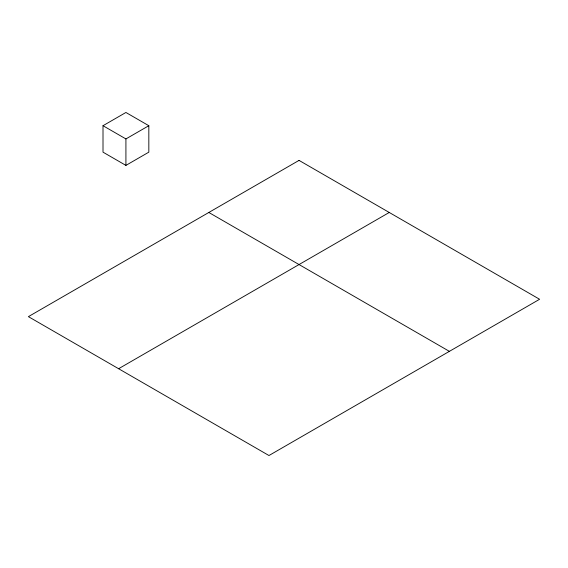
<?xml version="1.0" encoding="UTF-8"?>
<svg xmlns="http://www.w3.org/2000/svg" width="568" height="568" viewBox="0 0 568 568"><rect width="100%" height="100%" fill="white"/><g stroke="black" fill="none" stroke-linecap="round" stroke-linejoin="round"><path stroke-width="0.85" d="M103.007 125.706L125.918 112.478L148.83 125.706L148.83 152.16L125.918 165.394L103.007 152.16L103.007 125.706L125.918 138.933L148.83 125.706M118.613 368.717L389.25 212.468M208.825 212.468L449.387 351.358M125.918 138.933L125.918 165.394M299.038 160.389L28.4 316.639L268.962 455.522L539.6 299.272L299.038 160.389"/></g></svg>
